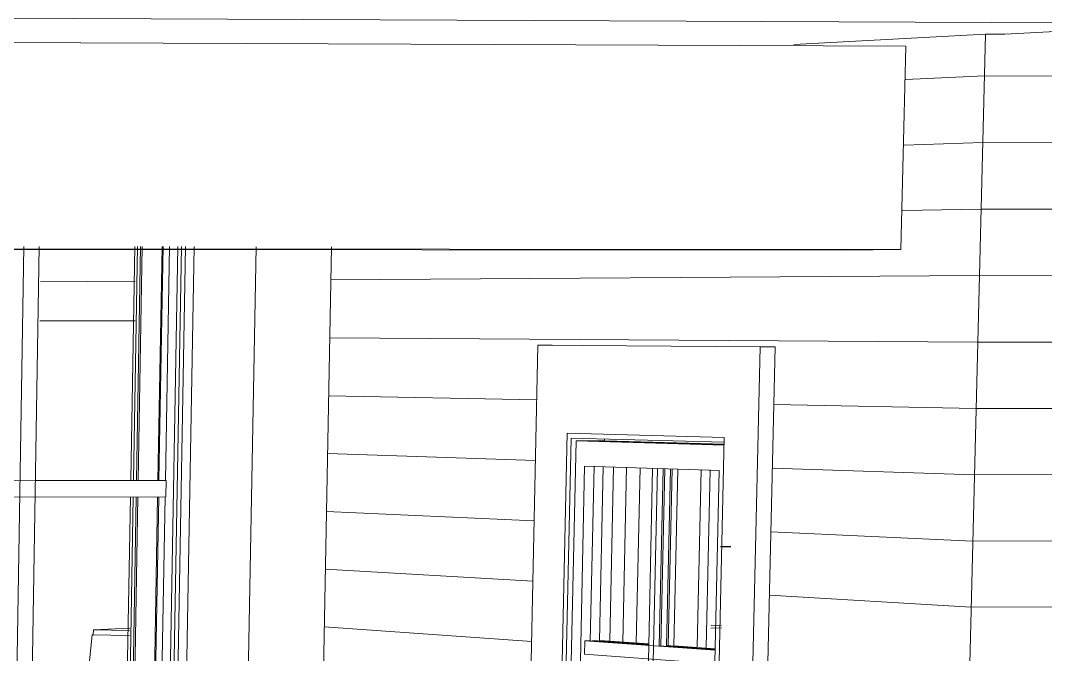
# Model space of a CAD drawing. Header units: inches. Extents: x 205 to 211, y -138 to -29.
# Drawn here: x 208.9111 to 209.0081, y -72.9749 to -72.9149 of the extents above; entities that cross this region are included whole.
import ezdxf

# ---------------------------------------------------------------- set-up
doc = ezdxf.new("R2010")
doc.units = ezdxf.units.IN
doc.header["$MEASUREMENT"] = 0
for name, color, linetype, lineweight in [('A-GLAZ', 151, 'Continuous', 13), ('A-ROOF', 132, 'Continuous', 13), ('A-WALL', 113, 'Continuous', 13), ('A-WALL-PATT', 111, 'Continuous', 13), ('Q-CASE', 31, 'Continuous', 9)]:
    doc.layers.add(name, color=color, linetype=linetype, lineweight=lineweight)

# ---------------------------------------------------------------- blocks, each defined once
blk = doc.blocks.new('FP_120-160')
at = {"layer": 'A-WALL-PATT', "lineweight": 9}
for p, q in [((72.082765, -72.926666), (72.090201, -72.926422)), ((72.082615, -72.932875), (72.090044, -72.932729)), ((72.001034, -72.939615), (72.010001, -72.939555)), ((72.028509, -72.939433), (72.089887, -72.939028)), ((72.028404, -72.944919), (72.08973, -72.945319)), ((72.0283, -72.950399), (72.048002, -72.950786)), ((72.070432, -72.951227), (72.089573, -72.951603)), ((72.028195, -72.955874), (72.047882, -72.956519)), ((72.070293, -72.957253), (72.089417, -72.95788)), ((72.028091, -72.961342), (72.047762, -72.962245)), ((72.070154, -72.963272), (72.08926, -72.964149)), ((72.027987, -72.966805), (72.047642, -72.967965)), ((72.070015, -72.969284), (72.089104, -72.97041)), ((72.027883, -72.972262), (72.047523, -72.973678))]:
    blk.add_line(p, q, dxfattribs=at)
blk = doc.blocks.new('FP_121-160')
at = {"layer": 'A-WALL-PATT', "lineweight": 9}
for p, q in [((72.090202, -72.926422), (72.102016, -72.926451)), ((72.090044, -72.932729), (72.101851, -72.932746)), ((72.089887, -72.939028), (72.101687, -72.939034)), ((72.08973, -72.945319), (72.101524, -72.945314)), ((72.089573, -72.951603), (72.10136, -72.951586)), ((72.089417, -72.95788), (72.101197, -72.957851)), ((72.08926, -72.964149), (72.101034, -72.964108)), ((72.089104, -72.97041), (72.100871, -72.970358)), ((72.088948, -72.976664), (72.100708, -72.976601))]:
    blk.add_line(p, q, dxfattribs=at)
blk = doc.blocks.new('FP_122-160')
at = {"layer": 'A-WALL-PATT', "lineweight": 9}
for p, q in [((72.082916, -72.92045), (72.090359, -72.920107)), ((72.082765, -72.926666), (72.090201, -72.926422))]:
    blk.add_line(p, q, dxfattribs=at)
blk = doc.blocks.new('FP_123-160')
at = {"layer": 'A-WALL-PATT', "lineweight": 9}
for p, q in [((72.093227, -72.805129), (72.10219, -72.80532)), ((72.093066, -72.811583), (72.102024, -72.811765)), ((72.092905, -72.818029), (72.101858, -72.818202)), ((72.092745, -72.824467), (72.101692, -72.824631)), ((72.092584, -72.830897), (72.101527, -72.831053)), ((72.092424, -72.83732), (72.101361, -72.837466)), ((72.091785, -72.862932), (72.100701, -72.863043)), ((72.091626, -72.869316), (72.100537, -72.869417)), ((72.091467, -72.875692), (72.100373, -72.875784)), ((72.091308, -72.88206), (72.100209, -72.882143)), ((72.09115, -72.88842), (72.100045, -72.888495)), ((72.090991, -72.894773), (72.099881, -72.894839)), ((72.090359, -72.920107), (72.099229, -72.920138)), ((72.090202, -72.926422), (72.099066, -72.926444))]:
    blk.add_line(p, q, dxfattribs=at)

msp = doc.modelspace()

# ---------------------------------------------------------------- linework, layer by layer
at = {"layer": 'A-GLAZ'}
for p, q in [((208.911352, -72.93627), (208.910535, -72.986468)), ((208.912008, -72.986458), (208.912832, -72.936271)), ((208.922033, -72.958369), (208.922416, -72.936273)), ((208.922568, -72.936273), (208.922184, -72.958423)), ((208.924058, -72.958419), (208.924446, -72.936275)), ((208.924155, -72.958419), (208.924544, -72.936276)), ((208.924747, -73.003589), (208.925937, -72.936279)), ((208.924766, -72.958417), (208.925156, -72.936276)), ((208.925105, -73.003529), (208.926295, -72.936279)), ((208.925468, -73.003468), (208.926661, -72.936282)), ((208.970874, -72.957272), (208.970108, -72.992046)), ((208.970573, -72.992098), (208.971341, -72.957288)), ((208.971862, -72.957303), (208.97149, -72.974109)), ((208.971665, -72.974071), (208.972036, -72.957308)), ((208.972557, -72.957323), (208.972184, -72.974106)), ((208.972359, -72.974068), (208.97273, -72.957328)), ((208.973251, -72.957344), (208.972878, -72.974102)), ((208.912471, -72.958434), (208.924379, -72.958404)), ((208.924379, -72.958404), (208.924827, -72.958422)), ((208.924827, -72.958422), (208.898579, -72.958488)), ((208.9248, -72.959967), (208.924827, -72.958422)), ((208.898555, -72.960039), (208.9248, -72.959967)), ((208.921583, -72.984305), (208.922005, -72.959968)), ((208.922157, -72.959968), (208.921735, -72.984321)), ((208.92326, -73.003909), (208.924031, -72.959963)), ((208.923358, -73.003884), (208.924128, -72.959963)), ((208.923969, -73.00373), (208.924739, -72.959962)), ((208.964464, -72.973612), (208.964437, -72.974876)), ((208.964464, -72.973612), (208.964978, -72.973609)), ((208.976806, -72.974489), (208.964464, -72.973612)), ((208.964978, -72.973609), (208.970509, -72.974002)), ((208.965149, -72.973609), (208.965662, -72.973606)), ((208.970511, -72.973989), (208.965149, -72.973609)), ((208.965662, -72.973606), (208.970516, -72.97395)), ((208.965833, -72.973605), (208.966347, -72.973603)), ((208.970518, -72.973937), (208.965833, -72.973605)), ((208.966347, -72.973603), (208.970523, -72.973898)), ((208.964437, -72.974876), (208.976776, -72.975789)), ((208.971491, -72.974072), (208.976811, -72.97445)), ((208.976813, -72.974437), (208.971493, -72.974059)), ((208.972185, -72.974069), (208.976818, -72.974397)), ((208.976819, -72.974384), (208.972187, -72.974056)), ((208.972879, -72.974065), (208.976825, -72.974344))]:
    msp.add_line(p, q, dxfattribs=at)
at = {"layer": 'A-GLAZ', "lineweight": 9}
for p, q in [((208.921479, -72.958405), (208.921861, -72.936269)), ((208.922138, -72.936271), (208.921756, -72.958358)), ((208.922033, -72.958369), (208.922416, -72.936273)), ((208.922416, -72.936273), (208.922033, -72.958369)), ((208.92748, -72.936283), (208.926284, -73.003404)), ((208.93336, -72.936288), (208.932105, -73.004545)), ((208.960012, -72.945597), (208.959054, -72.991297)), ((208.961373, -72.945597), (208.960012, -72.945597)), ((208.981048, -72.945761), (208.960012, -72.945597)), ((208.980266, -72.979797), (208.981048, -72.945761)), ((208.981048, -72.945761), (208.982469, -72.94576)), ((208.961985, -72.991627), (208.962786, -72.95395)), ((208.962362, -72.991639), (208.963155, -72.954406)), ((208.962786, -72.95395), (208.977655, -72.954347)), ((208.963155, -72.954406), (208.977647, -72.954807)), ((208.966318, -72.954478), (208.966312, -72.954717)), ((208.977655, -72.954347), (208.977078, -72.979816)), ((208.963625, -72.954677), (208.962837, -72.991641)), ((208.963625, -72.954677), (208.964517, -72.954675)), ((208.977645, -72.955074), (208.963625, -72.954677)), ((208.964517, -72.954675), (208.966362, -72.954672)), ((208.964517, -72.954675), (208.977653, -72.955046)), ((208.977653, -72.955046), (208.964517, -72.954675)), ((208.966362, -72.954672), (208.97767, -72.954989)), ((208.963705, -72.991378), (208.964439, -72.957058)), ((208.964439, -72.957058), (208.977187, -72.957487)), ((208.965333, -72.957084), (208.964977, -72.973646)), ((208.965333, -72.957084), (208.964977, -72.973646)), ((208.964977, -72.973646), (208.965333, -72.957084)), ((208.965835, -72.973605), (208.966191, -72.957109)), ((208.96718, -72.957137), (208.966823, -72.9736)), ((208.968418, -72.957172), (208.968058, -72.973716)), ((208.969688, -72.957209), (208.969324, -72.9738)), ((208.975455, -72.957374), (208.975078, -72.97418)), ((208.975078, -72.97418), (208.975455, -72.957374)), ((208.976307, -72.957399), (208.975928, -72.974237)), ((208.977187, -72.957487), (208.976682, -72.979814)), ((208.921032, -72.984246), (208.921452, -72.959967)), ((208.921728, -72.959968), (208.921307, -72.984276)), ((208.921583, -72.984305), (208.922005, -72.959968)), ((208.922005, -72.959968), (208.921583, -72.984305))]:
    msp.add_line(p, q, dxfattribs=at)
at = {"layer": 'A-ROOF'}
for p, q in [((208.815192, -72.914264), (209.023102, -72.915144)), ((209.023102, -72.915144), (209.004219, -72.916164))]:
    msp.add_line(p, q, dxfattribs=at)
at = {"layer": 'A-WALL'}
for p, q in [((209.002368, -72.916157), (208.984226, -72.917142)), ((209.000742, -72.981349), (209.002368, -72.916157)), ((209.004219, -72.916164), (209.002368, -72.916157)), ((208.939712, -72.976516), (208.940479, -72.936293)), ((208.912884, -72.943299), (208.921847, -72.943324)), ((208.921908, -72.943295), (208.912941, -72.943271)), ((208.982469, -72.94576), (208.981683, -72.979789)), ((208.978281, -72.964688), (208.977285, -72.964691)), ((208.977287, -72.964677), (208.978283, -72.964674)), ((208.976388, -72.972411), (208.977385, -72.972361)), ((208.977409, -72.972168), (208.976419, -72.972153)), ((208.916668, -72.98411), (208.917841, -72.973044)), ((208.917936, -72.97304), (208.917841, -72.973044)), ((208.917841, -72.973044), (208.921354, -72.9731))]:
    msp.add_line(p, q, dxfattribs=at)
at = {"layer": 'Q-CASE'}
for p, q in [((208.994834, -72.917292), (208.826288, -72.916638)), ((208.994834, -72.917292), (208.994367, -72.936565)), ((208.994367, -72.936565), (208.811058, -72.936405)), ((208.811071, -72.936473), (208.989159, -72.936628)), ((208.994367, -72.936565), (208.989159, -72.936628)), ((208.917936, -72.97304), (208.917944, -72.972556)), ((208.921383, -72.972398), (208.917944, -72.972556)), ((208.917944, -72.972556), (208.921363, -72.97261))]:
    msp.add_line(p, q, dxfattribs=at)

# ---------------------------------------------------------------- block references
at = {"layer": 'A-WALL', "lineweight": 9}
for name in ['FP_122-160', 'FP_123-160', 'FP_120-160', 'FP_121-160']:
    msp.add_blockref(name, (136.911911, 0), dxfattribs=at)

doc.saveas('drawing.dxf')
